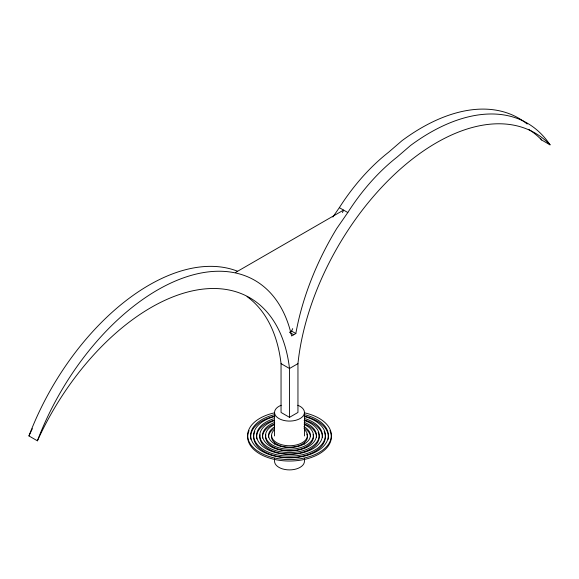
<?xml version="1.0" encoding="UTF-8"?>
<svg xmlns="http://www.w3.org/2000/svg" width="579" height="579" viewBox="0 0 579 579"><rect width="100%" height="100%" fill="white"/><g stroke="black" fill="none" stroke-linecap="round" stroke-linejoin="round"><path stroke-width="0.87" d="M293.727 334.749L289.5 332.31L291.613 331.087L292.684 328.604M342.507 212.58L343.579 210.09L235.421 272.535M332.838 217.053L339.352 207.651A145.966 84.273 -60 0 1 388.647 152.197L402.021 140.661A194.508 112.304 -60 0 1 527.194 124.044M528.605 129.349A197.316 113.925 -60 0 1 541.597 139.966L550.05 144.844A194.508 112.304 -60 0 0 410.475 145.546L397.1 157.083A145.966 84.273 -60 0 0 347.805 212.536L336.783 228.444A194.508 112.304 -60 0 0 295.84 333.526L291.613 335.972A194.508 112.304 -60 0 0 176.979 280.352A194.508 112.304 -60 0 0 37.403 440.822L28.95 435.936A197.316 113.925 -60 0 1 32.337 428.713M550.05 144.844A197.316 113.925 -60 0 0 402.34 167.317A197.316 113.925 -60 0 0 297.953 363.626L289.5 368.512L281.047 363.626A197.316 113.925 -60 0 0 247.052 296.607M281.047 363.626L281.047 412.451L289.5 417.336L297.953 412.451L297.953 363.626M339.352 207.651L347.805 212.536M291.613 331.087L295.84 333.526M304.445 412.451L304.445 435.958M304.445 442.284L304.445 444.093M304.445 458.561L304.445 461.275A14.945 8.634 0 0 1 289.5 469.902A14.945 8.634 0 0 1 274.555 461.275L274.555 458.561M289.5 417.336L289.5 368.512A197.316 113.925 -60 0 0 185.114 292.728A197.316 113.925 -60 0 0 37.403 440.822M274.555 412.451L274.555 435.958M274.555 442.284L274.555 444.093M297.801 405.271A14.945 8.634 0 0 1 300.74 418.139A14.945 8.634 0 0 1 278.26 418.139A14.945 8.634 0 0 1 281.199 405.271M329.929 430.61A41.854 24.166 0 0 1 289.5 461.029A41.854 24.166 0 0 1 249.071 430.61M250.873 439.374A38.865 22.443 0 0 1 274.2 416.236M304.8 416.236A38.865 22.443 0 0 1 328.127 439.374M324.153 431.5A35.876 20.714 0 0 1 289.5 457.576A35.876 20.714 0 0 1 254.847 431.5M256.823 439.005A32.887 18.991 0 0 1 256.62 437.348M256.62 436.53A32.887 18.991 0 0 1 273.563 420.253M304.786 420.05A32.887 18.991 0 0 1 322.38 437.196M318.139 432.274A29.717 17.16 0 0 1 291.715 453.972A29.717 17.16 0 0 1 260 434.778M262.656 438.209A26.945 15.561 0 0 1 274.721 423.85M304.228 423.835A26.945 15.561 0 0 1 316.445 437.138M313.08 434.511A23.934 13.816 0 0 1 289.833 450.679A23.934 13.816 0 0 1 265.812 434.887M268.576 437.138A20.931 12.087 0 0 1 274.366 428.518M303.953 428.127A20.931 12.087 0 0 1 310.424 436.588M306.732 433.989A17.942 10.357 0 0 1 291.02 447.183A17.942 10.357 0 0 1 271.674 435.705M304.663 412.87A41.854 24.166 0 0 1 322.894 449.97A41.854 24.166 0 0 1 256.106 449.97A41.854 24.166 0 0 1 274.337 412.87M304.8 414.767A38.865 22.443 0 0 1 320.238 449.13A38.865 22.443 0 0 1 258.762 449.13A38.865 22.443 0 0 1 274.2 414.767M304.098 416.475A35.876 20.714 0 0 1 317.77 448.153A35.876 20.714 0 0 1 261.23 448.153A35.876 20.714 0 0 1 274.902 416.475M304.786 418.588A32.887 18.991 0 0 1 315.128 447.292A32.887 18.991 0 0 1 264.342 447.625A32.887 18.991 0 0 1 273.563 418.791M304.127 420.463A29.717 17.16 0 0 1 312.436 446.308A29.717 17.16 0 0 1 266.905 446.547A29.717 17.16 0 0 1 274.41 420.615M304.228 422.373A26.945 15.561 0 0 1 309.837 445.606A26.945 15.561 0 0 1 269.199 445.627A26.945 15.561 0 0 1 274.721 422.388M304.163 424.479A23.934 13.816 0 0 1 307.167 444.715A23.934 13.816 0 0 1 271.978 444.81A23.934 13.816 0 0 1 274.67 424.552M303.953 426.658A20.931 12.087 0 0 1 304.634 443.746A20.931 12.087 0 0 1 275.047 444.136A20.931 12.087 0 0 1 274.366 427.049M304.858 430.045A17.942 10.357 0 0 1 289.847 445.75A17.942 10.357 0 0 1 273.795 430.392M28.95 435.936A194.508 112.304 -60 0 1 237.441 271.189M540.554 138.446A194.508 112.304 -60 0 1 541.597 139.966"/></g></svg>
